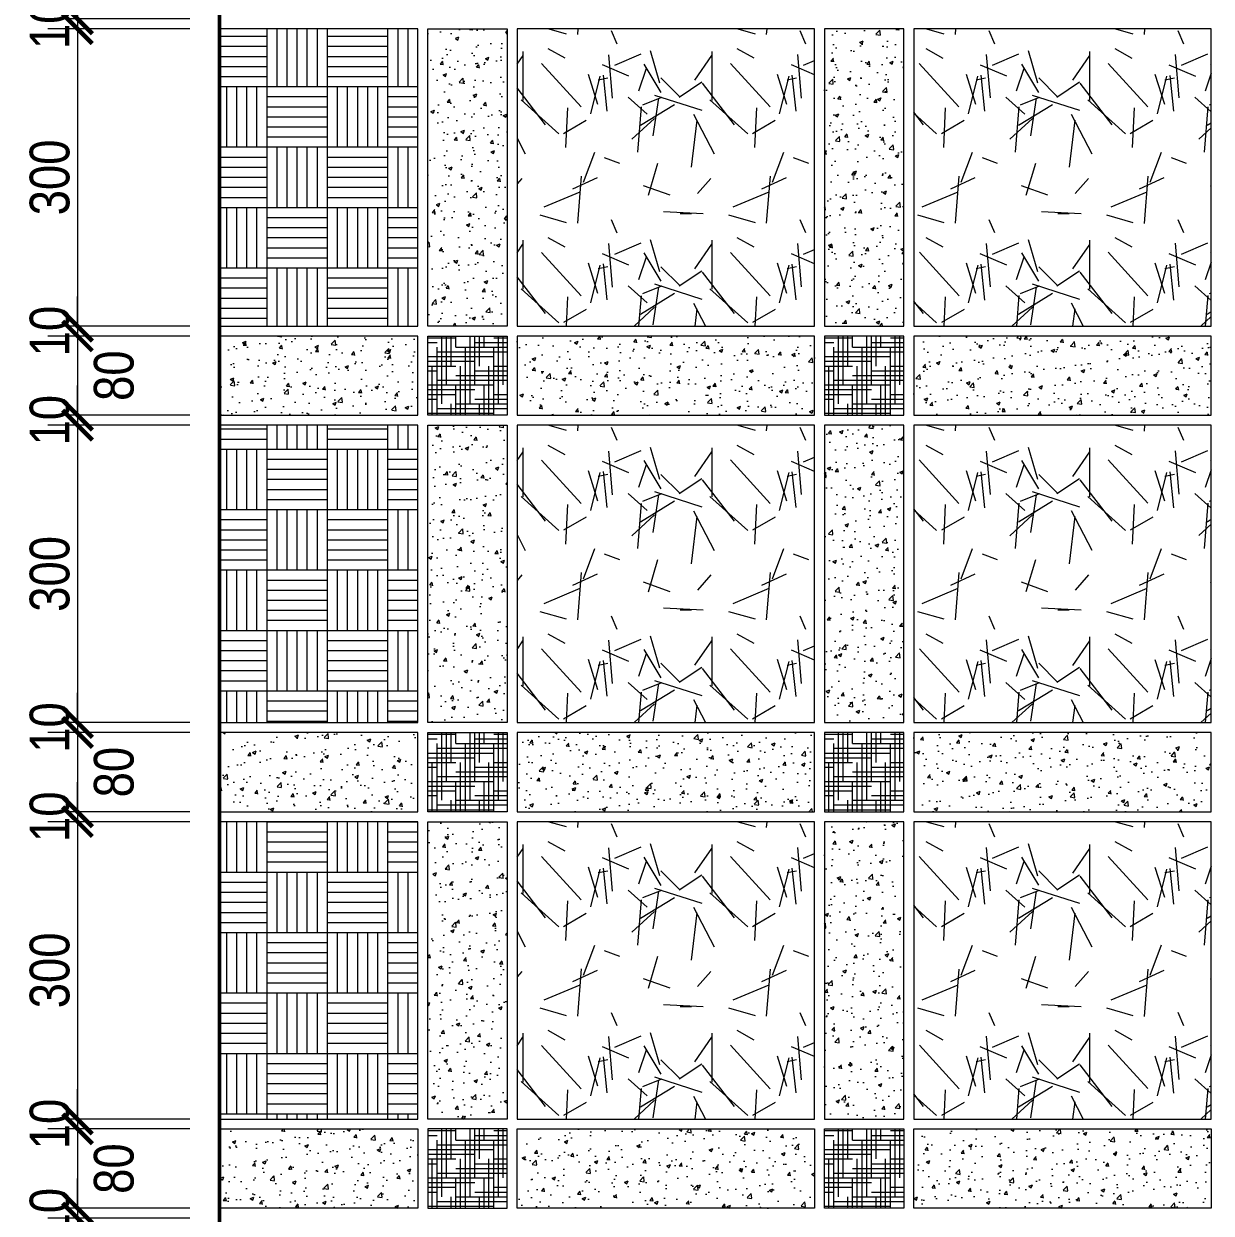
# Model space of a CAD drawing. Header units: millimetres. Extents: x -37049 to 129367, y 25385 to 90033.
# Drawn here: x 68539 to 73328, y 62273 to 67073 of the extents above; entities that cross this region are included whole.
import ezdxf

# ---------------------------------------------------------------- set-up
doc = ezdxf.new("R2010")
doc.units = ezdxf.units.MM
doc.header["$MEASUREMENT"] = 0
for name, color, linetype, lineweight in [('NKT', 9, 'Continuous', 0), ('NMANH1', 45, 'Continuous', 9), ('NMANH3', 25, 'Continuous', 9), ('NSMANH1', 44, 'Continuous', 5), ('Ntuong1', 140, 'Continuous', 50)]:
    doc.layers.add(name, color=color, linetype=linetype, lineweight=lineweight)
doc.styles.add('AVO', font='vhelvcn.ttf')
doc.dimstyles.new('25', dxfattribs={"dimtxt": 160, "dimasz": 120, "dimexe": 120, "dimexo": 120, "dimgap": 30, "dimtad": 1, "dimdec": 0, "dimlfac": 0.25, "dimzin": 0, "dimdsep": 46, "dimtxsty": 'AVO', "dimblk1": 'ARCHTICK', "dimblk2": 'ARCHTICK', "dimsah": 1, "dimcen": -2, "dimdle": 120, "dimclrd": 256, "dimclre": 256, "dimclrt": 7, "dimadec": 0, "dimazin": 0, "dimtfac": 1, "dimtdec": 0, "dimtix": 1, "dimtmove": 2, "dimatfit": 3, "dimldrblk": 'ARCHTICK', "dimfxl": 0, "dimtolj": 1, "dimtzin": 0, "dimlwd": 0, "dimlwe": 0, "dimarcsym": 0})
pattern_1 = [(50, (-264037.15, -4600.5), (145.747735, -12.75127), [15.24, -167.64]), (355, (-264037.15, -4600.5), (-28.19426, 152.845314), [12.192, -134.112]), (100.451, (-264025, -4601.57), (117.554, 140.09335), [12.952, -142.472]), (46.1842, (-264037.15, -4559.87), (216.86323, -33.63386), [22.86, -251.46]), (96.6356, (-264019.07, -4562.67), (189.92339, 197.94044), [19.428, -213.708]), (351.184, (-264037.15, -4559.87), (189.92368, 197.9401), [18.288, -201.168]), (21, (-264016.83, -4570.03), (121.291904, -81.812415), [15.24, -167.64]), (326, (-264016.83, -4570.03), (49.44162, 147.35037), [12.192, -134.112]), (71.4514, (-264006.72, -4576.84), (170.73319, 65.538286), [12.952, -142.472]), (37.5, (-264037.146, -4600.506), (2.4708826, 67.644031), [0, -132.4864, 0, -136.144, 0, -134.62]), (7.5, (-264037.146, -4600.506), (53.45573, 80.14446), [0, -77.6224, 0, -129.4384, 0, -51.308]), (327.5, (-264082.46, -4600.506), (108.472476, -4.582995), [0, -50.8, 0, -158.496, 0, -210.312]), (317.5, (-264102.78, -4600.51), (118.503345, 20.341193), [0, -66.04, 0, -105.2576, 0, -149.352])]
pattern_2 = [(318.0128, (-1305280.805, -252580.42), (6858.0084269, -6096.0051798), [102.5163, -10149.15]), (274.9697, (-1305204.605, -252649), (-761.9946226, 9144.01479185), [175.9215, -17416.2]), (222.5104, (-1305189.365, -252824.26), (8382.0081877, 7619.9944555), [124.0446, -12280.41]), (357.2737, (-1304998.865, -253121.44), (-15239.995096, 761.99669125), [160.2015, -15859.92]), (22.8337, (-1304838.845, -253129.06), (-9144.005199, -3810.01081665), [157.0902, -15551.94]), (87.2737, (-1304694.065, -253068.1), (-761.99669125, -15239.995096), [160.2015, -15859.92]), (127.6942, (-1304686.445, -252908.08), (7619.9932071, -9906.00625837), [211.8582, -20973.93]), (162.2553, (-1304815.985, -252740.44), (-16764.0048618, 5334.01066964), [200.016, -19801.59]), (211.4296, (-1305006.485, -252679.48), (-9905.988348, -6096.0015706), [160.7439, -15913.65]), (265.2364, (-1305143.645, -252763.3), (761.9928488, 8381.993416), [183.5139, -8992.17]), (312.3974, (-1305158.885, -252946.18), (8381.9890952, -9144.00027517), [237.3234, -23495.04]), (228.8141, (-1304991.245, -252367.06), (-4571.992967, -5333.9966023), [81.0015, -8019.18]), (261.4692, (-1305044.585, -252428.02), (1524.00384, 9905.9848787), [154.1046, -15256.38]), (315, (-1305067.45, -252580.4), (761.99948, -2e-11), [107.7627, -969.867]), (293.1986, (-1305158.89, -252633.76), (-1524.006682, 3810.012848), [58.0323, -5745.18]), (21.8014, (-1305136.03, -252687.1), (-2286.001473, -762.000535), [82.0698, -4021.44]), (120.9638, (-1305059.83, -252656.62), (-1524.001188, 2285.997586), [133.296, -4309.89]), (251.5651, (-1305128.4, -252542.32), (761.998867, 1524.000695), [96.3861, -2313.27]), (106.3895, (-1305136.025, -253129.06), (-2285.995245, 7620.0042042), [135.0264, -13367.64]), (160.3462, (-1305174.125, -252999.52), (8381.9881466, -3047.9915066), [113.2797, -11214.66]), (23.1986, (-1305280.81, -252542.32), (-3810.012848, -1524.006682), [116.064, -5687.16]), (73.6105, (-1305174.125, -252496.6), (-2285.995245, -7620.0042042), [135.0264, -13367.64]), (69.444, (-1304663.585, -253129.06), (-1523.998151, -3810.004729), [130.2105, -6380.31]), (24.7751, (-1304617.865, -253007.14), (-8381.9961078, -3809.991121), [109.1016, -10801.08]), (156.8014, (-1304518.81, -252534.7), (-3810.012848, 1524.006682), [116.064, -5687.16]), (107.354, (-1304625.485, -252488.98), (3047.9954027, -9906.0005346), [127.7349, -12645.72]), (159.444, (-1304518.805, -252908.08), (3810.004729, -1523.998151), [65.1054, -6445.44]), (191.3099, (-1304518.8, -252580.42), (-3047.990238, -761.996239), [38.8545, -3846.6]), (255.9638, (-1304556.9, -252588.04), (761.998681, 2286.001606), [157.0902, -2984.715]), (276.009, (-1304595.005, -252740.44), (-761.9982206, 7619.9887633), [145.5801, -14412.42]), (33.6901, (-1304991.25, -252656.62), (-1523.99853, -762.00026), [109.8972, -2637.534]), (83.1572, (-1304899.805, -252595.66), (1524.0068255, 12954.005357), [191.8671, -18994.8]), (150.9454, (-1304876.945, -252405.16), (5333.9872833, -3047.9929097), [78.4524, -7766.82]), (180, (-1304945.5, -252367.06), (-762, -762), [45.72, -716.28]), (210.2564, (-1304617.865, -252755.68), (5333.9973097, 3047.99354), [105.8601, -10480.17]), (138.0128, (-1304709.305, -252809.02), (-6858.0084269, 6096.0051798), [205.0329, -10046.64]), (90, (-1304861.7, -252671.86), (-762, 762), [198.12, -563.88]), (55.3048, (-1304861.705, -252473.74), (-5334.0005071, -7619.9867973), [120.483, -11927.79]), (344.0546, (-1304793.13, -252374.68), (3048.007261, -762.001944), [110.9487, -5436.51]), (297.646, (-1304686.445, -252405.16), (7620.0047924, -14477.9949147), [180.6435, -17883.75]), (265.4261, (-1304602.625, -252565.18), (-761.99631337, -9906.0022814), [191.1087, -18919.74]), (265.4261, (-1304602.625, -252565.18), (-761.99631337, -9906.0022814), [191.1087, -18919.74])]
pattern_3 = [(318.0128, (-1305280.805, -250980.42), (6858.0084269, -6096.0051798), [102.5163, -10149.15]), (274.9697, (-1305204.605, -251049), (-761.9946226, 9144.01479185), [175.9215, -17416.2]), (222.5104, (-1305189.365, -251224.26), (8382.0081877, 7619.9944555), [124.0446, -12280.41]), (357.2737, (-1304998.865, -251521.44), (-15239.995096, 761.99669125), [160.2015, -15859.92]), (22.8337, (-1304838.845, -251529.06), (-9144.005199, -3810.01081665), [157.0902, -15551.94]), (87.2737, (-1304694.065, -251468.1), (-761.99669125, -15239.995096), [160.2015, -15859.92]), (127.6942, (-1304686.445, -251308.08), (7619.9932071, -9906.00625837), [211.8582, -20973.93]), (162.2553, (-1304815.985, -251140.44), (-16764.0048618, 5334.01066964), [200.016, -19801.59]), (211.4296, (-1305006.485, -251079.48), (-9905.988348, -6096.0015706), [160.7439, -15913.65]), (265.2364, (-1305143.645, -251163.3), (761.9928488, 8381.993416), [183.5139, -8992.17]), (312.3974, (-1305158.885, -251346.18), (8381.9890952, -9144.00027517), [237.3234, -23495.04]), (228.8141, (-1304991.245, -250767.06), (-4571.992967, -5333.9966023), [81.0015, -8019.18]), (261.4692, (-1305044.585, -250828.02), (1524.00384, 9905.9848787), [154.1046, -15256.38]), (315, (-1305067.45, -250980.4), (761.99948, -2e-11), [107.7627, -969.867]), (293.1986, (-1305158.89, -251033.76), (-1524.006682, 3810.012848), [58.0323, -5745.18]), (21.8014, (-1305136.03, -251087.1), (-2286.001473, -762.000535), [82.0698, -4021.44]), (120.9638, (-1305059.83, -251056.62), (-1524.001188, 2285.997586), [133.296, -4309.89]), (251.5651, (-1305128.4, -250942.32), (761.998867, 1524.000695), [96.3861, -2313.27]), (106.3895, (-1305136.025, -251529.06), (-2285.995245, 7620.0042042), [135.0264, -13367.64]), (160.3462, (-1305174.125, -251399.52), (8381.9881466, -3047.9915066), [113.2797, -11214.66]), (23.1986, (-1305280.81, -250942.32), (-3810.012848, -1524.006682), [116.064, -5687.16]), (73.6105, (-1305174.125, -250896.6), (-2285.995245, -7620.0042042), [135.0264, -13367.64]), (69.444, (-1304663.585, -251529.06), (-1523.998151, -3810.004729), [130.2105, -6380.31]), (24.7751, (-1304617.865, -251407.14), (-8381.9961078, -3809.991121), [109.1016, -10801.08]), (156.8014, (-1304518.81, -250934.7), (-3810.012848, 1524.006682), [116.064, -5687.16]), (107.354, (-1304625.485, -250888.98), (3047.9954027, -9906.0005346), [127.7349, -12645.72]), (159.444, (-1304518.805, -251308.08), (3810.004729, -1523.998151), [65.1054, -6445.44]), (191.3099, (-1304518.8, -250980.42), (-3047.990238, -761.996239), [38.8545, -3846.6]), (255.9638, (-1304556.9, -250988.04), (761.998681, 2286.001606), [157.0902, -2984.715]), (276.009, (-1304595.005, -251140.44), (-761.9982206, 7619.9887633), [145.5801, -14412.42]), (33.6901, (-1304991.25, -251056.62), (-1523.99853, -762.00026), [109.8972, -2637.534]), (83.1572, (-1304899.805, -250995.66), (1524.0068255, 12954.005357), [191.8671, -18994.8]), (150.9454, (-1304876.945, -250805.16), (5333.9872833, -3047.9929097), [78.4524, -7766.82]), (180, (-1304945.5, -250767.06), (-762, -762), [45.72, -716.28]), (210.2564, (-1304617.865, -251155.68), (5333.9973097, 3047.99354), [105.8601, -10480.17]), (138.0128, (-1304709.305, -251209.02), (-6858.0084269, 6096.0051798), [205.0329, -10046.64]), (90, (-1304861.7, -251071.86), (-762, 762), [198.12, -563.88]), (55.3048, (-1304861.705, -250873.74), (-5334.0005071, -7619.9867973), [120.483, -11927.79]), (344.0546, (-1304793.13, -250774.68), (3048.007261, -762.001944), [110.9487, -5436.51]), (297.646, (-1304686.445, -250805.16), (7620.0047924, -14477.9949147), [180.6435, -17883.75]), (265.4261, (-1304602.625, -250965.18), (-761.99631337, -9906.0022814), [191.1087, -18919.74]), (265.4261, (-1304602.625, -250965.18), (-761.99631337, -9906.0022814), [191.1087, -18919.74])]
pattern_4 = [(318.0128, (-1305280.805, -249380.42), (6858.0084269, -6096.0051798), [102.5163, -10149.15]), (274.9697, (-1305204.605, -249449), (-761.9946226, 9144.01479185), [175.9215, -17416.2]), (222.5104, (-1305189.365, -249624.26), (8382.0081877, 7619.9944555), [124.0446, -12280.41]), (357.2737, (-1304998.865, -249921.44), (-15239.995096, 761.99669125), [160.2015, -15859.92]), (22.8337, (-1304838.845, -249929.06), (-9144.005199, -3810.01081665), [157.0902, -15551.94]), (87.2737, (-1304694.065, -249868.1), (-761.99669125, -15239.995096), [160.2015, -15859.92]), (127.6942, (-1304686.445, -249708.08), (7619.9932071, -9906.00625837), [211.8582, -20973.93]), (162.2553, (-1304815.985, -249540.44), (-16764.0048618, 5334.01066964), [200.016, -19801.59]), (211.4296, (-1305006.485, -249479.48), (-9905.988348, -6096.0015706), [160.7439, -15913.65]), (265.2364, (-1305143.645, -249563.3), (761.9928488, 8381.993416), [183.5139, -8992.17]), (312.3974, (-1305158.885, -249746.18), (8381.9890952, -9144.00027517), [237.3234, -23495.04]), (228.8141, (-1304991.245, -249167.06), (-4571.992967, -5333.9966023), [81.0015, -8019.18]), (261.4692, (-1305044.585, -249228.02), (1524.00384, 9905.9848787), [154.1046, -15256.38]), (315, (-1305067.45, -249380.4), (761.99948, -2e-11), [107.7627, -969.867]), (293.1986, (-1305158.89, -249433.76), (-1524.006682, 3810.012848), [58.0323, -5745.18]), (21.8014, (-1305136.03, -249487.1), (-2286.001473, -762.000535), [82.0698, -4021.44]), (120.9638, (-1305059.83, -249456.62), (-1524.001188, 2285.997586), [133.296, -4309.89]), (251.5651, (-1305128.4, -249342.32), (761.998867, 1524.000695), [96.3861, -2313.27]), (106.3895, (-1305136.025, -249929.06), (-2285.995245, 7620.0042042), [135.0264, -13367.64]), (160.3462, (-1305174.125, -249799.52), (8381.9881466, -3047.9915066), [113.2797, -11214.66]), (23.1986, (-1305280.81, -249342.32), (-3810.012848, -1524.006682), [116.064, -5687.16]), (73.6105, (-1305174.125, -249296.6), (-2285.995245, -7620.0042042), [135.0264, -13367.64]), (69.444, (-1304663.585, -249929.06), (-1523.998151, -3810.004729), [130.2105, -6380.31]), (24.7751, (-1304617.865, -249807.14), (-8381.9961078, -3809.991121), [109.1016, -10801.08]), (156.8014, (-1304518.81, -249334.7), (-3810.012848, 1524.006682), [116.064, -5687.16]), (107.354, (-1304625.485, -249288.98), (3047.9954027, -9906.0005346), [127.7349, -12645.72]), (159.444, (-1304518.805, -249708.08), (3810.004729, -1523.998151), [65.1054, -6445.44]), (191.3099, (-1304518.8, -249380.42), (-3047.990238, -761.996239), [38.8545, -3846.6]), (255.9638, (-1304556.9, -249388.04), (761.998681, 2286.001606), [157.0902, -2984.715]), (276.009, (-1304595.005, -249540.44), (-761.9982206, 7619.9887633), [145.5801, -14412.42]), (33.6901, (-1304991.25, -249456.62), (-1523.99853, -762.00026), [109.8972, -2637.534]), (83.1572, (-1304899.805, -249395.66), (1524.0068255, 12954.005357), [191.8671, -18994.8]), (150.9454, (-1304876.945, -249205.16), (5333.9872833, -3047.9929097), [78.4524, -7766.82]), (180, (-1304945.5, -249167.06), (-762, -762), [45.72, -716.28]), (210.2564, (-1304617.865, -249555.68), (5333.9973097, 3047.99354), [105.8601, -10480.17]), (138.0128, (-1304709.305, -249609.02), (-6858.0084269, 6096.0051798), [205.0329, -10046.64]), (90, (-1304861.7, -249471.86), (-762, 762), [198.12, -563.88]), (55.3048, (-1304861.705, -249273.74), (-5334.0005071, -7619.9867973), [120.483, -11927.79]), (344.0546, (-1304793.13, -249174.68), (3048.007261, -762.001944), [110.9487, -5436.51]), (297.646, (-1304686.445, -249205.16), (7620.0047924, -14477.9949147), [180.6435, -17883.75]), (265.4261, (-1304602.625, -249365.18), (-761.99631337, -9906.0022814), [191.1087, -18919.74]), (265.4261, (-1304602.625, -249365.18), (-761.99631337, -9906.0022814), [191.1087, -18919.74])]

# ---------------------------------------------------------------- blocks, each defined once
blk = doc.blocks.new('_ARCHTICK')
at = {"color": 0, "linetype": 'ByBlock', "const_width": 0.15}
blk.add_lwpolyline([(-0.5, -0.5), (0.5, 0.5)], dxfattribs=at)
blk = doc.blocks.new('*D598')
at = {"layer": 'DEFPOINTS', "color": 0}
for p in [(69328.2, 62292.7), (68755.4, 62252.7), (69328.2, 62252.7)]:
    blk.add_point(p, dxfattribs=at)
at = {"layer": 'NKT', "lineweight": 0}
for p, q in [((68755.4, 62292.7), (68755.4, 62412.7)), ((69208.2, 62292.7), (68635.4, 62292.7)), ((68755.4, 62292.7), (68755.4, 62252.7)), ((69208.2, 62252.7), (68635.4, 62252.7)), ((68755.4, 62252.7), (68755.4, 62132.7))]:
    blk.add_line(p, q, dxfattribs=at)
at = {"layer": 'NKT', "lineweight": 0, "xscale": 120, "yscale": 120, "zscale": 120}
for p, rotation in [((68755.4, 62292.7), 270), ((68755.4, 62252.7), 90)]:
    blk.add_blockref('_ARCHTICK', p, dxfattribs=dict(at, rotation=rotation))
at = {"layer": 'NKT', "color": 7, "insert": (68643.7, 62272.7), "char_height": 160, "attachment_point": 5, "rotation": 90, "style": 'AVO'}
blk.add_mtext('\\A1;10', dxfattribs=at)
blk = doc.blocks.new('*D599')
at = {"layer": 'DEFPOINTS', "color": 0}
for p in [(69328.2, 62612.7), (68755.4, 62292.7), (69328.2, 62292.7)]:
    blk.add_point(p, dxfattribs=at)
at = {"layer": 'NKT', "lineweight": 0}
for p, q in [((68755.4, 62732.7), (68755.4, 62172.7)), ((69208.2, 62612.7), (68635.4, 62612.7)), ((69208.2, 62292.7), (68635.4, 62292.7))]:
    blk.add_line(p, q, dxfattribs=at)
at = {"layer": 'NKT', "lineweight": 0, "xscale": 120, "yscale": 120, "zscale": 120}
for p, rotation in [((68755.4, 62612.7), 90), ((68755.4, 62292.7), 270)]:
    blk.add_blockref('_ARCHTICK', p, dxfattribs=dict(at, rotation=rotation))
at = {"layer": 'NKT', "color": 7, "insert": (68902.6, 62452.7), "char_height": 160, "attachment_point": 5, "rotation": 90, "style": 'AVO'}
blk.add_mtext('\\A1;80', dxfattribs=at)
blk = doc.blocks.new('*D600')
at = {"layer": 'DEFPOINTS', "color": 0}
for p in [(69328.2, 62652.7), (68755.4, 62612.7), (69328.2, 62612.7)]:
    blk.add_point(p, dxfattribs=at)
at = {"layer": 'NKT', "lineweight": 0}
for p, q in [((68755.4, 62652.7), (68755.4, 62772.7)), ((69208.2, 62652.7), (68635.4, 62652.7)), ((68755.4, 62652.7), (68755.4, 62612.7)), ((69208.2, 62612.7), (68635.4, 62612.7)), ((68755.4, 62612.7), (68755.4, 62492.7))]:
    blk.add_line(p, q, dxfattribs=at)
at = {"layer": 'NKT', "lineweight": 0, "xscale": 120, "yscale": 120, "zscale": 120}
for p, rotation in [((68755.4, 62652.7), 270), ((68755.4, 62612.7), 90)]:
    blk.add_blockref('_ARCHTICK', p, dxfattribs=dict(at, rotation=rotation))
at = {"layer": 'NKT', "color": 7, "insert": (68643.7, 62632.7), "char_height": 160, "attachment_point": 5, "rotation": 90, "style": 'AVO'}
blk.add_mtext('\\A1;10', dxfattribs=at)
blk = doc.blocks.new('*D601')
at = {"layer": 'DEFPOINTS', "color": 0}
for p in [(69328.2, 63852.7), (68755.4, 62652.7), (69328.2, 62652.7)]:
    blk.add_point(p, dxfattribs=at)
at = {"layer": 'NKT', "lineweight": 0}
for p, q in [((68755.4, 63972.7), (68755.4, 62532.7)), ((69208.2, 63852.7), (68635.4, 63852.7)), ((69208.2, 62652.7), (68635.4, 62652.7))]:
    blk.add_line(p, q, dxfattribs=at)
at = {"layer": 'NKT', "lineweight": 0, "xscale": 120, "yscale": 120, "zscale": 120}
for p, rotation in [((68755.4, 63852.7), 90), ((68755.4, 62652.7), 270)]:
    blk.add_blockref('_ARCHTICK', p, dxfattribs=dict(at, rotation=rotation))
at = {"layer": 'NKT', "color": 7, "insert": (68643.7, 63252.7), "char_height": 160, "attachment_point": 5, "rotation": 90, "style": 'AVO'}
blk.add_mtext('\\A1;300', dxfattribs=at)
blk = doc.blocks.new('*D602')
at = {"layer": 'DEFPOINTS', "color": 0}
for p in [(69328.2, 63892.7), (68755.4, 63852.7), (69328.2, 63852.7)]:
    blk.add_point(p, dxfattribs=at)
at = {"layer": 'NKT', "lineweight": 0}
for p, q in [((68755.4, 63892.7), (68755.4, 64012.7)), ((69208.2, 63892.7), (68635.4, 63892.7)), ((68755.4, 63892.7), (68755.4, 63852.7)), ((69208.2, 63852.7), (68635.4, 63852.7)), ((68755.4, 63852.7), (68755.4, 63732.7))]:
    blk.add_line(p, q, dxfattribs=at)
at = {"layer": 'NKT', "lineweight": 0, "xscale": 120, "yscale": 120, "zscale": 120}
for p, rotation in [((68755.4, 63892.7), 270), ((68755.4, 63852.7), 90)]:
    blk.add_blockref('_ARCHTICK', p, dxfattribs=dict(at, rotation=rotation))
at = {"layer": 'NKT', "color": 7, "insert": (68643.7, 63872.7), "char_height": 160, "attachment_point": 5, "rotation": 90, "style": 'AVO'}
blk.add_mtext('\\A1;10', dxfattribs=at)
blk = doc.blocks.new('*D603')
at = {"layer": 'DEFPOINTS', "color": 0}
for p in [(69328.2, 64212.7), (68755.4, 63892.7), (69328.2, 63892.7)]:
    blk.add_point(p, dxfattribs=at)
at = {"layer": 'NKT', "lineweight": 0}
for p, q in [((68755.4, 64332.7), (68755.4, 63772.7)), ((69208.2, 64212.7), (68635.4, 64212.7)), ((69208.2, 63892.7), (68635.4, 63892.7))]:
    blk.add_line(p, q, dxfattribs=at)
at = {"layer": 'NKT', "lineweight": 0, "xscale": 120, "yscale": 120, "zscale": 120}
for p, rotation in [((68755.4, 64212.7), 90), ((68755.4, 63892.7), 270)]:
    blk.add_blockref('_ARCHTICK', p, dxfattribs=dict(at, rotation=rotation))
at = {"layer": 'NKT', "color": 7, "insert": (68902.6, 64052.7), "char_height": 160, "attachment_point": 5, "rotation": 90, "style": 'AVO'}
blk.add_mtext('\\A1;80', dxfattribs=at)
blk = doc.blocks.new('*D604')
at = {"layer": 'DEFPOINTS', "color": 0}
for p in [(69328.2, 64252.7), (68755.4, 64212.7), (69328.2, 64212.7)]:
    blk.add_point(p, dxfattribs=at)
at = {"layer": 'NKT', "lineweight": 0}
for p, q in [((68755.4, 64252.7), (68755.4, 64372.7)), ((69208.2, 64252.7), (68635.4, 64252.7)), ((68755.4, 64252.7), (68755.4, 64212.7)), ((69208.2, 64212.7), (68635.4, 64212.7)), ((68755.4, 64212.7), (68755.4, 64092.7))]:
    blk.add_line(p, q, dxfattribs=at)
at = {"layer": 'NKT', "lineweight": 0, "xscale": 120, "yscale": 120, "zscale": 120}
for p, rotation in [((68755.4, 64252.7), 270), ((68755.4, 64212.7), 90)]:
    blk.add_blockref('_ARCHTICK', p, dxfattribs=dict(at, rotation=rotation))
at = {"layer": 'NKT', "color": 7, "insert": (68643.7, 64232.7), "char_height": 160, "attachment_point": 5, "rotation": 90, "style": 'AVO'}
blk.add_mtext('\\A1;10', dxfattribs=at)
blk = doc.blocks.new('*D605')
at = {"layer": 'DEFPOINTS', "color": 0}
for p in [(69328.2, 65452.7), (68755.4, 64252.7), (69328.2, 64252.7)]:
    blk.add_point(p, dxfattribs=at)
at = {"layer": 'NKT', "lineweight": 0}
for p, q in [((68755.4, 65572.7), (68755.4, 64132.7)), ((69208.2, 65452.7), (68635.4, 65452.7)), ((69208.2, 64252.7), (68635.4, 64252.7))]:
    blk.add_line(p, q, dxfattribs=at)
at = {"layer": 'NKT', "lineweight": 0, "xscale": 120, "yscale": 120, "zscale": 120}
for p, rotation in [((68755.4, 65452.7), 90), ((68755.4, 64252.7), 270)]:
    blk.add_blockref('_ARCHTICK', p, dxfattribs=dict(at, rotation=rotation))
at = {"layer": 'NKT', "color": 7, "insert": (68643.7, 64852.7), "char_height": 160, "attachment_point": 5, "rotation": 90, "style": 'AVO'}
blk.add_mtext('\\A1;300', dxfattribs=at)
blk = doc.blocks.new('*D606')
at = {"layer": 'DEFPOINTS', "color": 0}
for p in [(69328.2, 65492.7), (68755.4, 65452.7), (69328.2, 65452.7)]:
    blk.add_point(p, dxfattribs=at)
at = {"layer": 'NKT', "lineweight": 0}
for p, q in [((68755.4, 65492.7), (68755.4, 65612.7)), ((69208.2, 65492.7), (68635.4, 65492.7)), ((68755.4, 65492.7), (68755.4, 65452.7)), ((69208.2, 65452.7), (68635.4, 65452.7)), ((68755.4, 65452.7), (68755.4, 65332.7))]:
    blk.add_line(p, q, dxfattribs=at)
at = {"layer": 'NKT', "lineweight": 0, "xscale": 120, "yscale": 120, "zscale": 120}
for p, rotation in [((68755.4, 65492.7), 270), ((68755.4, 65452.7), 90)]:
    blk.add_blockref('_ARCHTICK', p, dxfattribs=dict(at, rotation=rotation))
at = {"layer": 'NKT', "color": 7, "insert": (68643.7, 65472.7), "char_height": 160, "attachment_point": 5, "rotation": 90, "style": 'AVO'}
blk.add_mtext('\\A1;10', dxfattribs=at)
blk = doc.blocks.new('*D607')
at = {"layer": 'DEFPOINTS', "color": 0}
for p in [(69328.2, 65812.7), (68755.4, 65492.7), (69328.2, 65492.7)]:
    blk.add_point(p, dxfattribs=at)
at = {"layer": 'NKT', "lineweight": 0}
for p, q in [((68755.4, 65932.7), (68755.4, 65372.7)), ((69208.2, 65812.7), (68635.4, 65812.7)), ((69208.2, 65492.7), (68635.4, 65492.7))]:
    blk.add_line(p, q, dxfattribs=at)
at = {"layer": 'NKT', "lineweight": 0, "xscale": 120, "yscale": 120, "zscale": 120}
for p, rotation in [((68755.4, 65812.7), 90), ((68755.4, 65492.7), 270)]:
    blk.add_blockref('_ARCHTICK', p, dxfattribs=dict(at, rotation=rotation))
at = {"layer": 'NKT', "color": 7, "insert": (68902.6, 65652.7), "char_height": 160, "attachment_point": 5, "rotation": 90, "style": 'AVO'}
blk.add_mtext('\\A1;80', dxfattribs=at)
blk = doc.blocks.new('*D608')
at = {"layer": 'DEFPOINTS', "color": 0}
for p in [(68755.4, 65812.7), (69328.2, 65852.7), (69328.2, 65812.7)]:
    blk.add_point(p, dxfattribs=at)
at = {"layer": 'NKT', "lineweight": 0}
for p, q in [((68755.4, 65852.7), (68755.4, 65972.7)), ((69208.2, 65852.7), (68635.4, 65852.7)), ((69208.2, 65812.7), (68635.4, 65812.7)), ((68755.4, 65852.7), (68755.4, 65812.7)), ((68755.4, 65812.7), (68755.4, 65692.7))]:
    blk.add_line(p, q, dxfattribs=at)
at = {"layer": 'NKT', "lineweight": 0, "xscale": 120, "yscale": 120, "zscale": 120}
for p, rotation in [((68755.4, 65852.7), 270), ((68755.4, 65812.7), 90)]:
    blk.add_blockref('_ARCHTICK', p, dxfattribs=dict(at, rotation=rotation))
at = {"layer": 'NKT', "color": 7, "insert": (68643.7, 65832.7), "char_height": 160, "attachment_point": 5, "rotation": 90, "style": 'AVO'}
blk.add_mtext('\\A1;10', dxfattribs=at)
blk = doc.blocks.new('*D609')
at = {"layer": 'DEFPOINTS', "color": 0}
for p in [(69328.2, 67052.7), (68755.4, 65852.7), (69328.2, 65852.7)]:
    blk.add_point(p, dxfattribs=at)
at = {"layer": 'NKT', "lineweight": 0}
for p, q in [((68755.4, 67172.7), (68755.4, 65732.7)), ((69208.2, 67052.7), (68635.4, 67052.7)), ((69208.2, 65852.7), (68635.4, 65852.7))]:
    blk.add_line(p, q, dxfattribs=at)
at = {"layer": 'NKT', "lineweight": 0, "xscale": 120, "yscale": 120, "zscale": 120}
for p, rotation in [((68755.4, 67052.7), 90), ((68755.4, 65852.7), 270)]:
    blk.add_blockref('_ARCHTICK', p, dxfattribs=dict(at, rotation=rotation))
at = {"layer": 'NKT', "color": 7, "insert": (68643.7, 66452.7), "char_height": 160, "attachment_point": 5, "rotation": 90, "style": 'AVO'}
blk.add_mtext('\\A1;300', dxfattribs=at)
blk = doc.blocks.new('*D610')
at = {"layer": 'DEFPOINTS', "color": 0}
for p in [(69328.2, 67092.7), (68755.4, 67052.7), (69328.2, 67052.7)]:
    blk.add_point(p, dxfattribs=at)
at = {"layer": 'NKT', "lineweight": 0}
for p, q in [((68755.4, 67092.7), (68755.4, 67212.7)), ((69208.2, 67092.7), (68635.4, 67092.7)), ((68755.4, 67092.7), (68755.4, 67052.7)), ((69208.2, 67052.7), (68635.4, 67052.7)), ((68755.4, 67052.7), (68755.4, 66932.7))]:
    blk.add_line(p, q, dxfattribs=at)
at = {"layer": 'NKT', "lineweight": 0, "xscale": 120, "yscale": 120, "zscale": 120}
for p, rotation in [((68755.4, 67092.7), 270), ((68755.4, 67052.7), 90)]:
    blk.add_blockref('_ARCHTICK', p, dxfattribs=dict(at, rotation=rotation))
at = {"layer": 'NKT', "color": 7, "insert": (68643.7, 67072.7), "char_height": 160, "attachment_point": 5, "rotation": 90, "style": 'AVO'}
blk.add_mtext('\\A1;10', dxfattribs=at)
blk = doc.blocks.new('*D611')
at = {"layer": 'DEFPOINTS', "color": 0}
for p in [(69328.2, 67412.7), (68755.4, 67092.7), (69328.2, 67092.7)]:
    blk.add_point(p, dxfattribs=at)
at = {"layer": 'NKT', "lineweight": 0}
for p, q in [((68755.4, 67532.7), (68755.4, 66972.7)), ((69208.2, 67412.7), (68635.4, 67412.7)), ((69208.2, 67092.7), (68635.4, 67092.7))]:
    blk.add_line(p, q, dxfattribs=at)
at = {"layer": 'NKT', "lineweight": 0, "xscale": 120, "yscale": 120, "zscale": 120}
for p, rotation in [((68755.4, 67412.7), 90), ((68755.4, 67092.7), 270)]:
    blk.add_blockref('_ARCHTICK', p, dxfattribs=dict(at, rotation=rotation))
at = {"layer": 'NKT', "color": 7, "insert": (68902.6, 67252.7), "char_height": 160, "attachment_point": 5, "rotation": 90, "style": 'AVO'}
blk.add_mtext('\\A1;80', dxfattribs=at)

msp = doc.modelspace()

# ---------------------------------------------------------------- hatches: boundary and pattern name
at = {"layer": 'NMANH3', "ltscale": 0.75}
h = msp.add_hatch(dxfattribs=at)
h.set_pattern_fill('AR-CONC', color=30, scale=0.8, style=0)
h.set_pattern_definition(pattern_1)
h.paths.add_polyline_path([(70168.2, 65852.7), (70168.2, 67052.7), (70488.2, 67052.7), (70488.2, 65852.7)])
h = msp.add_hatch(dxfattribs=at)
h.set_pattern_fill('AR-CONC', color=30, scale=0.8, style=0)
h.set_pattern_definition(pattern_1)
h.paths.add_polyline_path([(71768.2, 65852.7), (71768.2, 67052.7), (72088.2, 67052.7), (72088.2, 65852.7)])
h = msp.add_hatch(dxfattribs=at)
h.set_pattern_fill('AR-CONC', color=30, scale=0.8, style=0)
h.set_pattern_definition(pattern_1)
h.paths.add_polyline_path([(70128.2, 65812.7), (69328.2, 65812.7), (69328.2, 65492.7), (70128.2, 65492.7)])
h = msp.add_hatch(dxfattribs=at)
h.set_pattern_fill('AR-CONC', color=30, scale=0.8, style=0)
h.set_pattern_definition(pattern_1)
h.paths.add_polyline_path([(71728.2, 65812.7), (70528.2, 65812.7), (70528.2, 65492.7), (71728.2, 65492.7)])
h = msp.add_hatch(dxfattribs=at)
h.set_pattern_fill('AR-CONC', color=30, scale=0.8, style=0)
h.set_pattern_definition(pattern_1)
h.paths.add_polyline_path([(73328.2, 65812.7), (72128.2, 65812.7), (72128.2, 65492.7), (73328.2, 65492.7)])
h = msp.add_hatch(dxfattribs=at)
h.set_pattern_fill('AR-CONC', color=30, scale=0.8, style=0)
h.set_pattern_definition(pattern_1)
h.paths.add_polyline_path([(70168.2, 64252.7), (70168.2, 65452.7), (70488.2, 65452.7), (70488.2, 64252.7)])
h = msp.add_hatch(dxfattribs=at)
h.set_pattern_fill('AR-CONC', color=30, scale=0.8, style=0)
h.set_pattern_definition(pattern_1)
h.paths.add_polyline_path([(71768.2, 64252.7), (71768.2, 65452.7), (72088.2, 65452.7), (72088.2, 64252.7)])
h = msp.add_hatch(dxfattribs=at)
h.set_pattern_fill('AR-CONC', color=30, scale=0.8, style=0)
h.set_pattern_definition(pattern_1)
h.paths.add_polyline_path([(70128.2, 64212.7), (69328.2, 64212.7), (69328.2, 63892.7), (70128.2, 63892.7)])
h = msp.add_hatch(dxfattribs=at)
h.set_pattern_fill('AR-CONC', color=30, scale=0.8, style=0)
h.set_pattern_definition(pattern_1)
h.paths.add_polyline_path([(71728.2, 64212.7), (70528.2, 64212.7), (70528.2, 63892.7), (71728.2, 63892.7)])
h = msp.add_hatch(dxfattribs=at)
h.set_pattern_fill('AR-CONC', color=30, scale=0.8, style=0)
h.set_pattern_definition(pattern_1)
h.paths.add_polyline_path([(73328.2, 64212.7), (72128.2, 64212.7), (72128.2, 63892.7), (73328.2, 63892.7)])
h = msp.add_hatch(dxfattribs=at)
h.set_pattern_fill('AR-CONC', color=30, scale=0.8, style=0)
h.set_pattern_definition(pattern_1)
h.paths.add_polyline_path([(70168.2, 62652.7), (70168.2, 63852.7), (70488.2, 63852.7), (70488.2, 62652.7)])
h = msp.add_hatch(dxfattribs=at)
h.set_pattern_fill('AR-CONC', color=30, scale=0.8, style=0)
h.set_pattern_definition(pattern_1)
h.paths.add_polyline_path([(71768.2, 62652.7), (71768.2, 63852.7), (72088.2, 63852.7), (72088.2, 62652.7)])
h = msp.add_hatch(dxfattribs=at)
h.set_pattern_fill('AR-CONC', color=30, scale=0.8, style=0)
h.set_pattern_definition(pattern_1)
h.paths.add_polyline_path([(70128.2, 62612.7), (69328.2, 62612.7), (69328.2, 62292.7), (70128.2, 62292.7)])
h = msp.add_hatch(dxfattribs=at)
h.set_pattern_fill('AR-CONC', color=30, scale=0.8, style=0)
h.set_pattern_definition(pattern_1)
h.paths.add_polyline_path([(71728.2, 62612.7), (70528.2, 62612.7), (70528.2, 62292.7), (71728.2, 62292.7)])
h = msp.add_hatch(dxfattribs=at)
h.set_pattern_fill('AR-CONC', color=30, scale=0.8, style=0)
h.set_pattern_definition(pattern_1)
h.paths.add_polyline_path([(73328.2, 62612.7), (72128.2, 62612.7), (72128.2, 62292.7), (73328.2, 62292.7)])
at = {"layer": 'NSMANH1', "lineweight": 0, "ltscale": 0.75}
h = msp.add_hatch(dxfattribs=at)
h.set_pattern_fill('AR-PARQ1', color=256, scale=0.8, style=0)
h.set_pattern_definition([(90, (-1304518.8, -249929.06), (-243.84, 243.84), [243.84, -243.84]), (90, (-1304478.17, -249929.06), (-243.84, 243.84), [243.84, -243.84]), (90, (-1304437.53, -249929.06), (-243.84, 243.84), [243.84, -243.84]), (90, (-1304396.89, -249929.06), (-243.84, 243.84), [243.84, -243.84]), (90, (-1304356.25, -249929.06), (-243.84, 243.84), [243.84, -243.84]), (90, (-1304315.6, -249929.06), (-243.84, 243.84), [243.84, -243.84]), (90, (-1304274.97, -249929.06), (-243.84, 243.84), [243.84, -243.84]), (360, (-1304518.8, -249685.22), (243.84, -243.84), [243.84, -243.84]), (360, (-1304518.8, -249644.58), (243.84, -243.84), [243.84, -243.84]), (360, (-1304518.8, -249603.94), (243.84, -243.84), [243.84, -243.84]), (360, (-1304518.8, -249563.3), (243.84, -243.84), [243.84, -243.84]), (360, (-1304518.8, -249522.66), (243.84, -243.84), [243.84, -243.84]), (360, (-1304518.8, -249482.02), (243.84, -243.84), [243.84, -243.84]), (360, (-1304518.8, -249441.38), (243.84, -243.84), [243.84, -243.84])])
h.paths.add_polyline_path([(70128.2, 65852.7), (69328.2, 65852.7), (69328.2, 67052.7), (70128.2, 67052.7)])
h.paths.add_polyline_path([(70128.2, 64252.7), (69328.2, 64252.7), (69328.2, 65452.7), (70128.2, 65452.7)])
h.paths.add_polyline_path([(70128.2, 63852.7), (70128.2, 62652.7), (69328.2, 62652.7), (69328.2, 63852.7)])
h = msp.add_hatch(dxfattribs=at)
h.set_pattern_fill('GRAVEL', color=25, scale=30, angle=90, style=0)
h.set_pattern_definition(pattern_4)
h.paths.add_polyline_path([(71728.2, 67052.7), (70528.2, 67052.7), (70528.2, 65852.7), (71728.2, 65852.7)])
h = msp.add_hatch(dxfattribs=at)
h.set_pattern_fill('GRAVEL', color=25, scale=30, angle=90, style=0)
h.set_pattern_definition(pattern_4)
h.paths.add_polyline_path([(73328.2, 65852.7), (73328.2, 67052.7), (72128.2, 67052.7), (72128.2, 65852.7)])
h = msp.add_hatch(dxfattribs=at)
h.set_pattern_fill('HOUND', color=36, scale=12, style=0)
h.set_pattern_definition([(360, (-1304518.805, -251529.06), (76.2, 19.05), [304.8, -152.4]), (90, (-1304518.805, -251529.06), (-19.05, -76.2), [304.8, -152.4])])
h.paths.add_polyline_path([(70488.2, 65812.7), (70168.2, 65812.7), (70168.2, 65492.7), (70488.2, 65492.7)])
h = msp.add_hatch(dxfattribs=at)
h.set_pattern_fill('HOUND', color=36, scale=12, style=0)
h.set_pattern_definition([(360, (-1302918.805, -251529.06), (76.2, 19.05), [304.8, -152.4]), (90, (-1302918.805, -251529.06), (-19.05, -76.2), [304.8, -152.4])])
h.paths.add_polyline_path([(72088.2, 65812.7), (71768.2, 65812.7), (71768.2, 65492.7), (72088.2, 65492.7)])
h = msp.add_hatch(dxfattribs=at)
h.set_pattern_fill('GRAVEL', color=25, scale=30, angle=90, style=0)
h.set_pattern_definition(pattern_3)
h.paths.add_polyline_path([(71728.2, 65452.7), (70528.2, 65452.7), (70528.2, 64252.7), (71728.2, 64252.7)])
h = msp.add_hatch(dxfattribs=at)
h.set_pattern_fill('GRAVEL', color=25, scale=30, angle=90, style=0)
h.set_pattern_definition(pattern_3)
h.paths.add_polyline_path([(73328.2, 64252.7), (73328.2, 65452.7), (72128.2, 65452.7), (72128.2, 64252.7)])
h = msp.add_hatch(dxfattribs=at)
h.set_pattern_fill('HOUND', color=36, scale=12, style=0)
h.set_pattern_definition([(360, (-1304518.805, -253129.06), (76.2, 19.05), [304.8, -152.4]), (90, (-1304518.805, -253129.06), (-19.05, -76.2), [304.8, -152.4])])
h.paths.add_polyline_path([(70488.2, 64212.7), (70168.2, 64212.7), (70168.2, 63892.7), (70488.2, 63892.7)])
h = msp.add_hatch(dxfattribs=at)
h.set_pattern_fill('HOUND', color=36, scale=12, style=0)
h.set_pattern_definition([(360, (-1302918.805, -253129.06), (76.2, 19.05), [304.8, -152.4]), (90, (-1302918.805, -253129.06), (-19.05, -76.2), [304.8, -152.4])])
h.paths.add_polyline_path([(72088.2, 64212.7), (71768.2, 64212.7), (71768.2, 63892.7), (72088.2, 63892.7)])
h = msp.add_hatch(dxfattribs=at)
h.set_pattern_fill('GRAVEL', color=25, scale=30, angle=90, style=0)
h.set_pattern_definition(pattern_2)
h.paths.add_polyline_path([(71728.2, 63852.7), (70528.2, 63852.7), (70528.2, 62652.7), (71728.2, 62652.7)])
h = msp.add_hatch(dxfattribs=at)
h.set_pattern_fill('GRAVEL', color=25, scale=30, angle=90, style=0)
h.set_pattern_definition(pattern_2)
h.paths.add_polyline_path([(73328.2, 62652.7), (73328.2, 63852.7), (72128.2, 63852.7), (72128.2, 62652.7)])
h = msp.add_hatch(dxfattribs=at)
h.set_pattern_fill('HOUND', color=36, scale=12, style=0)
h.set_pattern_definition([(360, (-1304518.805, -254729.06), (76.2, 19.05), [304.8, -152.4]), (90, (-1304518.805, -254729.06), (-19.05, -76.2), [304.8, -152.4])])
h.paths.add_polyline_path([(70488.2, 62612.7), (70168.2, 62612.7), (70168.2, 62292.7), (70488.2, 62292.7)])
h = msp.add_hatch(dxfattribs=at)
h.set_pattern_fill('HOUND', color=36, scale=12, style=0)
h.set_pattern_definition([(360, (-1302918.805, -254729.06), (76.2, 19.05), [304.8, -152.4]), (90, (-1302918.805, -254729.06), (-19.05, -76.2), [304.8, -152.4])])
h.paths.add_polyline_path([(72088.2, 62612.7), (71768.2, 62612.7), (71768.2, 62292.7), (72088.2, 62292.7)])

# ---------------------------------------------------------------- linework, layer by layer
at = {"layer": 'NMANH1', "ltscale": 0.75}
for points in [[(70128.2, 67052.7), (69328.2, 67052.7), (69328.2, 65852.7), (70128.2, 65852.7)], [(70168.2, 67052.7), (70488.2, 67052.7), (70488.2, 65852.7), (70168.2, 65852.7)], [(71728.2, 67052.7), (70528.2, 67052.7), (70528.2, 65852.7), (71728.2, 65852.7)], [(72088.2, 67052.7), (71768.2, 67052.7), (71768.2, 65852.7), (72088.2, 65852.7)], [(73328.2, 67052.7), (72128.2, 67052.7), (72128.2, 65852.7), (73328.2, 65852.7)], [(70128.2, 65812.7), (69328.2, 65812.7), (69328.2, 65492.7), (70128.2, 65492.7)], [(70168.2, 65812.7), (70488.2, 65812.7), (70488.2, 65492.7), (70168.2, 65492.7)], [(71728.2, 65812.7), (70528.2, 65812.7), (70528.2, 65492.7), (71728.2, 65492.7)], [(72088.2, 65812.7), (71768.2, 65812.7), (71768.2, 65492.7), (72088.2, 65492.7)], [(73328.2, 65812.7), (72128.2, 65812.7), (72128.2, 65492.7), (73328.2, 65492.7)], [(70128.2, 65452.7), (69328.2, 65452.7), (69328.2, 64252.7), (70128.2, 64252.7)], [(70168.2, 65452.7), (70488.2, 65452.7), (70488.2, 64252.7), (70168.2, 64252.7)], [(71728.2, 65452.7), (70528.2, 65452.7), (70528.2, 64252.7), (71728.2, 64252.7)], [(72088.2, 65452.7), (71768.2, 65452.7), (71768.2, 64252.7), (72088.2, 64252.7)], [(73328.2, 65452.7), (72128.2, 65452.7), (72128.2, 64252.7), (73328.2, 64252.7)], [(70128.2, 64212.7), (69328.2, 64212.7), (69328.2, 63892.7), (70128.2, 63892.7)], [(70168.2, 64212.7), (70488.2, 64212.7), (70488.2, 63892.7), (70168.2, 63892.7)], [(71728.2, 64212.7), (70528.2, 64212.7), (70528.2, 63892.7), (71728.2, 63892.7)], [(72088.2, 64212.7), (71768.2, 64212.7), (71768.2, 63892.7), (72088.2, 63892.7)], [(73328.2, 64212.7), (72128.2, 64212.7), (72128.2, 63892.7), (73328.2, 63892.7)], [(70128.2, 63852.7), (69328.2, 63852.7), (69328.2, 62652.7), (70128.2, 62652.7)], [(70168.2, 63852.7), (70488.2, 63852.7), (70488.2, 62652.7), (70168.2, 62652.7)], [(71728.2, 63852.7), (70528.2, 63852.7), (70528.2, 62652.7), (71728.2, 62652.7)], [(72088.2, 63852.7), (71768.2, 63852.7), (71768.2, 62652.7), (72088.2, 62652.7)], [(73328.2, 63852.7), (72128.2, 63852.7), (72128.2, 62652.7), (73328.2, 62652.7)], [(70128.2, 62292.7), (69328.2, 62292.7), (69328.2, 62612.7), (70128.2, 62612.7)], [(70168.2, 62292.7), (70488.2, 62292.7), (70488.2, 62612.7), (70168.2, 62612.7)], [(71728.2, 62292.7), (70528.2, 62292.7), (70528.2, 62612.7), (71728.2, 62612.7)], [(72088.2, 62292.7), (71768.2, 62292.7), (71768.2, 62612.7), (72088.2, 62612.7)], [(73328.2, 62292.7), (72128.2, 62292.7), (72128.2, 62612.7), (73328.2, 62612.7)]]:
    msp.add_lwpolyline(points, close=True, dxfattribs=at)
at = {"layer": 'Ntuong1', "ltscale": 0.75}
msp.add_line((69328.2, 68252.7), (69328.2, 61487.7), dxfattribs=at)

# ---------------------------------------------------------------- dimensions: what is measured, and where the dimension line sits
at = {"layer": 'NKT', "ltscale": 0.75}
for base, p1, p2, picture, middle in [((68755.4, 67092.7), (69328.2, 67412.7), (69328.2, 67092.7), '*D611', (68902.6, 67252.7)), ((68755.4, 65492.7), (69328.2, 65812.7), (69328.2, 65492.7), '*D607', (68902.6, 65652.7)), ((68755.4, 63892.7), (69328.2, 64212.7), (69328.2, 63892.7), '*D603', (68902.6, 64052.7)), ((68755.4, 62292.7), (69328.2, 62612.7), (69328.2, 62292.7), '*D599', (68902.6, 62452.7))]:
    dim = msp.add_linear_dim(base=base, p1=p1, p2=p2, angle=90, dimstyle='25', dxfattribs=at)
    dim.commit()
    dim.dimension.update_dxf_attribs({"geometry": picture, "text_midpoint": middle, "dimtype": 160})
for base, p1, p2, picture, middle in [((68755.4, 67052.7), (69328.2, 67092.7), (69328.2, 67052.7), '*D610', (68643.7, 67072.7)), ((68755.4, 65852.7), (69328.2, 67052.7), (69328.2, 65852.7), '*D609', (68643.7, 66452.7)), ((68755.4, 65812.7), (69328.2, 65852.7), (69328.2, 65812.7), '*D608', (68643.7, 65832.7)), ((68755.4, 65452.7), (69328.2, 65492.7), (69328.2, 65452.7), '*D606', (68643.7, 65472.7)), ((68755.4, 64252.7), (69328.2, 65452.7), (69328.2, 64252.7), '*D605', (68643.7, 64852.7)), ((68755.4, 64212.7), (69328.2, 64252.7), (69328.2, 64212.7), '*D604', (68643.7, 64232.7)), ((68755.4, 63852.7), (69328.2, 63892.7), (69328.2, 63852.7), '*D602', (68643.7, 63872.7)), ((68755.4, 62652.7), (69328.2, 63852.7), (69328.2, 62652.7), '*D601', (68643.7, 63252.7)), ((68755.4, 62612.7), (69328.2, 62652.7), (69328.2, 62612.7), '*D600', (68643.7, 62632.7)), ((68755.4, 62252.7), (69328.2, 62292.7), (69328.2, 62252.7), '*D598', (68643.7, 62272.7))]:
    dim = msp.add_linear_dim(base=base, p1=p1, p2=p2, angle=90, dimstyle='25', dxfattribs=at)
    dim.commit()
    dim.dimension.update_dxf_attribs({"geometry": picture, "text_midpoint": middle})

doc.saveas('drawing.dxf')
